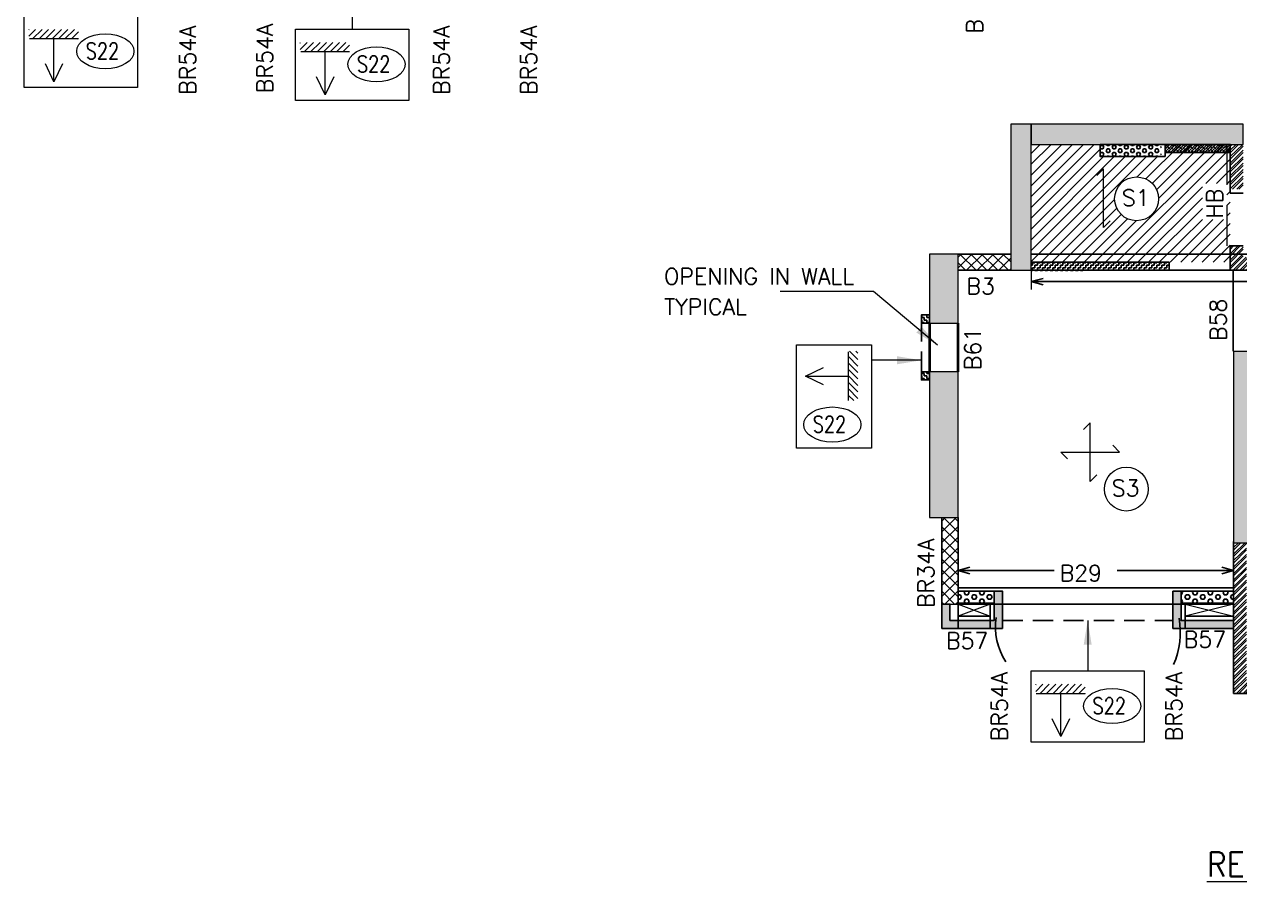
# Model space of a CAD drawing. Header units: millimetres. Extents: x 1181448 to 1317632, y -5734806 to -5633961.
# Drawn here: x 1184247 to 1199209, y -5665792 to -5655198 of the extents above; entities that cross this region are included whole.
import ezdxf

# ---------------------------------------------------------------- set-up
doc = ezdxf.new("R2010")
doc.units = ezdxf.units.MM
doc.header["$LTSCALE"] = 1000
doc.header["$MEASUREMENT"] = 0
for name, pattern in [('1', [0]), ('AUDIT_D_120904163729-0', [0]), ('DASHED', [0.75, 0.5, -0.25]), ('HIDDEN', [0.375, 0.25, -0.125]), ('T8(T9 IS SIMILAR) - TYPICAL FLOOR ELEVATION$0$AUDIT_D_120904163729-0', [0]), ('T8(T9 IS SIMILAR) - TYPICAL FLOOR ELEVATION$0$HIDDEN', [0.375, 0.25, -0.125])]:
    doc.linetypes.add(name, pattern=pattern)
doc.layers.get('0').update_dxf_attribs({"linetype": 'AUDIT_D_120904163729-0'})
for name, color, linetype in [('100 MM THK. NON-STRUCTURAL WALL', 134, 'Continuous'), ('100 MM THK. NON-STRUCTURAL WALL FOR LEDGE WALL BELOW WASHBASIN COUNTER', 47, 'Continuous'), ('150 MM THK. BLOCK WORK.', 223, 'Continuous'), ('A_dim', 1, 'Continuous'), ('S-BEAM', 20, 'Continuous'), ('SCPL-BEAMS NO.', 7, 'Continuous'), ('T8(T9 IS SIMILAR) - TYPICAL FLOOR ELEVATION$0$A-WALL-FEATURES', 6, 'T8(T9 IS SIMILAR) - TYPICAL FLOOR ELEVATION$0$AUDIT_D_120904163729-0')]:
    doc.layers.add(name, color=color, linetype=linetype)
for name, color, linetype, lineweight in [('160 THK. STRUCT WALL', 7, 'Continuous', 15), ('200 THK. NON-STRUCT WALL -1', 6, 'Continuous', 15), ('S-CUTOUT', 8, 'Continuous', 15), ('S-DRGSHEET TEXT-1', 7, 'Continuous', 18), ('S-HATCH', 8, 'Continuous', 9), ('SCPL BEAM', 20, 'Continuous', 13), ('SCPL_DIM', 9, 'Continuous', 5), ('SCPL_SLAB MARK', 72, 'Continuous', 20)]:
    doc.layers.add(name, color=color, linetype=linetype, lineweight=lineweight)
for name, color, linetype, true_color in [('160MM THK.NON-STRUCTURAL WALLS', 7, 'Continuous', 0xea7b62), ('WALL - 0.16 thk STRUCTURAL', 7, '1', 0x24ffc8), ('WALL - 0.20 thk STRUCTURAL', 7, 'Continuous', 0xa60727)]:
    doc.layers.add(name, color=color, linetype=linetype, true_color=true_color)
doc.layers.add('WALL OPENING', color=7, linetype='Continuous', lineweight=40, true_color=0xe6e600)
doc.styles.add('ROMANS', font='romans.shx', dxfattribs={"width": 0.85})
doc.styles.add('SCPL', font='romans.shx')
doc.styles.add('SCPL-2', font='romans.shx', dxfattribs={"width": 0.9})
doc.dimstyles.new('SCPL', dxfattribs={"dimscale": 0, "dimtxt": 300, "dimasz": 300, "dimexe": 100, "dimexo": 200, "dimgap": 150, "dimtad": 0, "dimdec": 0, "dimzin": 1, "dimdsep": 46, "dimtxsty": 'SCPL', "dimcen": 150, "dimclrd": 1, "dimclre": 2, "dimclrt": 5, "dimadec": 3, "dimazin": 0, "dimtfac": 1, "dimtdec": 0, "dimtofl": 0, "dimtmove": 2, "dimatfit": 3, "dimfxl": 0, "dimtolj": 1, "dimtzin": 0, "dimlwd": 15, "dimlwe": 13, "dimarcsym": 0})
doc.dimstyles.new('SCPL-DIM-150', dxfattribs={"dimscale": 100, "dimtxt": 2.25, "dimasz": 1.45, "dimexe": 1, "dimexo": 1, "dimgap": 1, "dimtad": 1, "dimdec": 0, "dimzin": 0, "dimdsep": 46, "dimtxsty": 'ROMANS', "dimblk": 'OPEN30', "dimcen": 0.09, "dimclrd": 256, "dimclre": 256, "dimclrt": 7, "dimadec": 0, "dimazin": 0, "dimtfac": 1, "dimtdec": 0, "dimtofl": 0, "dimtmove": 0, "dimatfit": 3, "dimldrblk": 'OPEN30', "dimfxl": 1, "dimtolj": 1, "dimtzin": 0, "dimarcsym": 0})
pattern_1 = [(45, (206682313.306, 159334334.52), (-39.774756442, 39.774756442), []), (45, (206682339.82, 159334334.52), (-39.774756442, 39.774756442), [])]

# ---------------------------------------------------------------- blocks, each defined once
blk = doc.blocks.new('A$C5F94338C')
at = {"layer": 'WALL - 0.16 thk STRUCTURAL', "true_color": 0x1f57ff}
h = blk.add_hatch(color=160, dxfattribs=at)
h.dxf.hatch_style = 1
h.paths.add_polyline_path([(11810, 5335), (11560, 5335), (11560, 3535), (11810, 3535)])
h = blk.add_hatch(color=160, dxfattribs=at)
h.dxf.hatch_style = 1
h.paths.add_polyline_path([(14420, 5085), (14420, 5335), (11810, 5335), (11810, 5085)])
h = blk.add_hatch(color=160, dxfattribs=at)
h.dxf.hatch_style = 1
h.paths.add_polyline_path([(14550, 2535), (14300, 2535), (14300, 180), (14550, 180)])
at = {"layer": 'WALL - 0.20 thk STRUCTURAL'}
h = blk.add_hatch(color=256, dxfattribs=at)
h.dxf.hatch_style = 1
h.paths.add_polyline_path([(10910, 3735), (10560, 3735), (10560, 2884), (10910, 2884)])
h = blk.add_hatch(color=256, dxfattribs=at)
h.dxf.hatch_style = 1
h.paths.add_polyline_path([(10910, 2284), (10560, 2284), (10560, 490), (10910, 490)])
at = {"layer": '160 THK. STRUCT WALL'}
for points in [[(11810, 5335), (11560, 5335), (11560, 3535), (11810, 3535)], [(10910, 3735), (10560, 3735), (10560, 2884), (10910, 2884)], [(14550, 2535), (14300, 2535), (14300, 180), (14550, 180)], [(10910, 2284), (10560, 2284), (10560, 490), (10910, 490)]]:
    blk.add_lwpolyline(points, close=True, dxfattribs=at)
at = {"layer": '160 THK. STRUCT WALL', "elevation": 0}
blk.add_lwpolyline([(14420, 5085), (14420, 5335), (11810, 5335), (11810, 5085)], close=True, dxfattribs=at)
blk = doc.blocks.new('HS')
at = {"linetype": 'Continuous'}
for p, q in [((-9.28, 0), (9.28, 0)), ((-9.28, 0), (-7.16, -2.12)), ((9.28, 0), (7.16, 2.12))]:
    blk.add_line(p, q, dxfattribs=at)
blk = doc.blocks.new('One WAy')
at = {"xscale": -38.94666666665216, "yscale": 38.94666666665216, "zscale": 38.94666666665216, "rotation": 270}
blk.add_blockref('HS', (0, 0), dxfattribs=at)
blk = doc.blocks.new('A$C42226032')
at = {"layer": 'SCPL_SLAB MARK'}
h = blk.add_hatch(dxfattribs=at)
h.set_pattern_fill('ANSI31', color=256, scale=0.2, angle=90)
h.set_pattern_definition([(135, (-48.789575, -510.390865), (-0.0176776695, -0.0176776695), [])])
h.paths.add_polyline_path([(-0.1372, -0.2348), (-0.1372, -0.2863), (0.1337, -0.2863), (0.1337, -0.2348)])
for p, q in [((0, 0), (0, -0.2348)), ((0, 0), (-0.0473, -0.0981)), ((0.0473, -0.0981), (0, 0)), ((0.1337, -0.2348), (-0.1337, -0.2348))]:
    blk.add_line(p, q, dxfattribs=at)
blk = doc.blocks.new('_Open30')
at = {"color": 0, "linetype": 'ByBlock', "lineweight": -2}
for p, q in [((-1, 0.27), (0, 0)), ((0, 0), (-1, -0.27)), ((0, 0), (-1, 0))]:
    blk.add_line(p, q, dxfattribs=at)
blk = doc.blocks.new('A$C9d47b38f')
at = {"layer": '100 MM THK. NON-STRUCTURAL WALL', "linetype": 'ByBlock'}
h = blk.add_hatch(dxfattribs=at)
h.set_pattern_fill('ZIGZAG', color=5, scale=250)
h.set_pattern_definition([(0, (-1211317.337, 5713184.575), (31.25, 31.25), [31.25, -31.25]), (90, (-1211286.087, 5713184.575), (-31.25, 31.25), [31.25, -31.25])])
h.paths.add_polyline_path([(-24984.6, -6798.9), (-24984.6, -6498.9), (-24884.6, -6498.9), (-24884.6, -6698.9), (-24334.6, -6698.9), (-24334.6, -6338.9), (-24234.6, -6338.9), (-24234.6, -6798.9)])
h.paths.add_polyline_path([(-21084.6, -6798.9), (-21084.6, -6498.9), (-21184.6, -6498.9), (-21184.6, -6698.9), (-21734.6, -6698.9), (-21734.6, -6338.9), (-21834.6, -6338.9), (-21834.6, -6798.9)])
h.paths.add_polyline_path([(-20459.7, -4748.9), (-20459.7, -4548.9), (-20559.7, -4548.9), (-20559.7, -4748.9)])
h.paths.add_polyline_path([(-17959.7, -4548.9), (-17959.7, -4748.9), (-18059.7, -4748.9), (-18059.7, -4548.9)])
h.paths.add_polyline_path([(-14684.5, 3245.8), (-14684.5, 3445.8), (-14784.5, 3445.8), (-14784.5, 3245.8)])
h.paths.add_polyline_path([(-17185.3, 3445.8), (-17185.3, 3245.8), (-17285.3, 3245.8), (-17285.3, 3445.8)])
h.paths.add_polyline_path([(-15574.7, 11294.9), (-15104.5, 11294.9), (-15104.5, 10834.9), (-15204.5, 10834.9), (-15204.5, 11194.9), (-15574.7, 11194.9)])
h.paths.add_polyline_path([(-13004.5, 10834.9), (-13004.5, 11294.9), (-12184.7, 11294.9), (-12184.7, 11194.9), (-12904.5, 11194.9), (-12904.5, 10834.9)])
h.paths.add_polyline_path([(-11654.8, 12094.3), (-11654.8, 12294.3), (-11554.8, 12294.3), (-11554.8, 12094.3)])
h.paths.add_polyline_path([(-9454.7, 12294.3), (-9454.7, 12094.3), (-9354.7, 12094.3), (-9354.7, 12294.3)])
h.paths.add_polyline_path([(-635.5, 12294.3), (-635.5, 12094.3), (-735.5, 12094.3), (-735.5, 12294.3)])
h.paths.add_polyline_path([(1564.7, 12094.3), (1564.7, 12294.3), (1464.7, 12294.3), (1464.7, 12094.3)])
h.paths.add_polyline_path([(2914.5, 10834.9), (2914.5, 11294.9), (2094.9, 11294.9), (2094.9, 11194.9), (2814.5, 11194.9), (2814.5, 10834.9)])
h.paths.add_polyline_path([(5484.6, 11294.9), (5014.5, 11294.9), (5014.5, 10834.9), (5114.5, 10834.9), (5114.5, 11194.9), (5484.6, 11194.9)])
h.paths.add_polyline_path([(4594.4, 3245.8), (4594.4, 3445.8), (4694.4, 3445.8), (4694.4, 3245.8)])
h.paths.add_polyline_path([(7095.2, 3445.8), (7095.2, 3245.8), (7195.2, 3245.8), (7195.2, 3445.8)])
h.paths.add_polyline_path([(10369.5, -4748.9), (10369.5, -4548.9), (10469.5, -4548.9), (10469.5, -4748.9)])
h.paths.add_polyline_path([(7869.5, -4548.9), (7869.5, -4748.9), (7969.5, -4748.9), (7969.5, -4548.9)])
h.paths.add_polyline_path([(10994.5, -6798.9), (10994.5, -6498.9), (11094.5, -6498.9), (11094.5, -6698.9), (11644.4, -6698.9), (11644.4, -6338.9), (11744.4, -6338.9), (11744.4, -6798.9)])
h.paths.add_polyline_path([(14894.4, -6798.9), (14894.4, -6498.9), (14794.4, -6498.9), (14794.4, -6698.9), (14244.4, -6698.9), (14244.4, -6338.9), (14144.4, -6338.9), (14144.4, -6798.9)])
h.paths.add_polyline_path([(5684.6, -14400.1), (5584.6, -14400.1), (5584.6, -14600.1), (5039.5, -14600.1), (5039.5, -14240.1), (4939.5, -14240.1), (4939.5, -14700.1), (5684.6, -14700.1)])
h.paths.add_polyline_path([(2839.5, -14240.1), (2739.5, -14240.1), (2739.5, -14600.1), (2094.9, -14600.1), (2094.9, -14700.1), (2839.5, -14700.1)])
h.paths.add_polyline_path([(-635.5, -15699.5), (-635.5, -15499.5), (-735.5, -15499.5), (-735.5, -15699.5)])
h.paths.add_polyline_path([(1564.7, -15499.5), (1564.7, -15699.5), (1464.7, -15699.5), (1464.7, -15499.5)])
h.paths.add_polyline_path([(-9454.7, -15699.5), (-9454.7, -15499.5), (-9354.7, -15499.5), (-9354.7, -15699.5)])
h.paths.add_polyline_path([(-11654.8, -15499.5), (-11654.8, -15699.5), (-11554.8, -15699.5), (-11554.8, -15499.5)])
h.paths.add_polyline_path([(-12929.6, -14240.1), (-12829.6, -14240.1), (-12829.6, -14600.1), (-12185.1, -14600.1), (-12185.1, -14700.1), (-12929.6, -14700.1)])
h.paths.add_polyline_path([(-15774.7, -14400.1), (-15674.7, -14400.1), (-15674.7, -14600.1), (-15129.6, -14600.1), (-15129.6, -14240.1), (-15029.6, -14240.1), (-15029.6, -14700.1), (-15774.7, -14700.1)])
h = blk.add_hatch(dxfattribs=at)
h.set_pattern_fill('ZIGZAG', color=5, scale=250)
h.set_pattern_definition([(0, (206682313.306, 159334334.518), (31.25, 31.25), [31.25, -31.25]), (90, (206682344.556, 159334334.518), (-31.25, 31.25), [31.25, -31.25])])
h.paths.add_polyline_path([(-12975.1, -10190.4), (-14675.3, -10190.4), (-14675.3, -10290.4), (-12975.1, -10290.4)])
h = blk.add_hatch(dxfattribs=at)
h.set_pattern_fill('ZIGZAG', color=5, scale=250)
h.set_pattern_definition([(270, (3513.584, -17871.007), (31.25, -31.25), [31.25, -31.25]), (0, (3513.584, -17902.257), (31.25, 31.25), [31.25, -31.25])])
h.paths.add_polyline_path([(-16025.7, -10840.3), (-16025.7, -10940.3), (-15925.3, -10940.3), (-15925.3, -10840.3)])
h.paths.add_polyline_path([(-16025.7, -11540.3), (-16025.7, -11640.3), (-15925.3, -11640.3), (-15925.3, -11540.3)])
at = {"layer": '100 MM THK. NON-STRUCTURAL WALL FOR LEDGE WALL BELOW WASHBASIN COUNTER'}
h = blk.add_hatch(dxfattribs=at)
h.set_pattern_fill('ANSI38', color=5, scale=200)
h.set_pattern_definition([(45, (-27235.268, -16184.57), (-17.67767, 17.67767), []), (135, (-27235.268, -16184.57), (-53.03301, 17.67767), [62.5, -37.5])])
h.paths.add_polyline_path([(-13025, -8740.7), (-13025, -8840.7), (-12225.1, -8840.7), (-12225.1, -8740.7)])
at = {"layer": '150 MM THK. BLOCK WORK.', "linetype": 'ByBlock'}
h = blk.add_hatch(dxfattribs=at)
h.set_pattern_fill('HEX', color=5, scale=200)
h.set_pattern_definition([(0, (-1156824.56, 5713184.22), (0, 43.3012702), [25, -50]), (120, (-1156824.56, 5713184.22), (-37.5, -21.6506351), [25, -50]), (60, (-1156799.56, 5713184.22), (-37.5, 21.6506351), [25, -50])])
h.paths.add_polyline_path([(-13075, -8890.7), (-13075, -8740.7), (-13825, -8740.7), (-13825, -8890.7)])
h = blk.add_hatch(dxfattribs=at)
h.set_pattern_fill('HEX', color=5, scale=250)
h.set_pattern_definition([(0, (-1156824.56, 5713184.22), (0, 54.12658774), [31.25, -62.5]), (120, (-1156824.56, 5713184.22), (-46.875, -27.06329387), [31.25, -62.5]), (60, (-1156793.31, 5713184.22), (-46.875, 27.06329387), [31.25, -62.5])])
h.paths.add_polyline_path([(-15129.6, -14390.4), (-15574.7, -14390.4), (-15574.7, -14240.4), (-15129.6, -14240.4)])
h.paths.add_polyline_path([(-12829.6, -14390.4), (-12184.7, -14390.4), (-12184.7, -14240.4), (-12829.6, -14240.4)])
at = {"layer": '160MM THK.NON-STRUCTURAL WALLS', "linetype": 'ByBlock'}
h = blk.add_hatch(dxfattribs=at)
h.set_pattern_fill('ANSI32', color=5, scale=150)
h.set_pattern_definition(pattern_1)
h.paths.add_polyline_path([(-12065.4, -8752.7), (-12065.3, -8740.1), (-12224.6, -8740.1), (-12224.6, -9068.6), (-12065.4, -9068.6)])
h.paths.add_polyline_path([(-12065.4, -9068.6), (-12224.6, -9068.6), (-12224.6, -9289.6), (-12065.4, -9289.6)])
h = blk.add_hatch(dxfattribs=at)
h.set_pattern_fill('ANSI32', color=5, scale=150)
h.set_pattern_definition(pattern_1)
h.paths.add_polyline_path([(-12065.3, -9990.4), (-12224.6, -9990.4), (-12224.6, -10090.4), (-12065.3, -10090.4)])
h.paths.add_polyline_path([(-10875.1, -10090.3), (-11034.7, -10090.3), (-11034.7, -10130.4), (-12065.1, -10130.4), (-12065.1, -10090.4), (-12065.3, -10090.4), (-12065.3, -10090.4), (-12065.3, -10090.4), (-12224.6, -10090.4), (-12224.6, -10289.6), (-12224.3, -10289.6), (-10875.1, -10289.6)])
h.paths.add_polyline_path([(-10875.1, -9990.4), (-11034.7, -9990.4), (-11034.7, -10090.3), (-10875.1, -10090.3)])
h = blk.add_hatch(dxfattribs=at)
h.set_pattern_fill('ANSI32', color=5, scale=150)
h.set_pattern_definition(pattern_1)
h.paths.add_polyline_path([(-12025.1, -13645.3), (-12184.4, -13645.3), (-12184.4, -14240.4), (-12185.1, -14240.4), (-12185.1, -14389.1), (-12184.7, -14389.1), (-12184.7, -15499.4), (-11985.1, -15499.4), (-11985.1, -15499.4), (-11985.1, -15340.4), (-12025.1, -15340.4)])
h.paths.add_polyline_path([(-11554.7, -15340.4), (-11985.1, -15340.4), (-11985.1, -15499.4), (-11654.8, -15499.4), (-11654.8, -15498.7), (-11554.7, -15498.7)])
at = {"layer": '200 THK. NON-STRUCT WALL -1', "linetype": 'ByBlock'}
h = blk.add_hatch(dxfattribs=at)
h.set_pattern_fill('ANSI37', color=5, scale=750)
h.set_pattern_definition([(45, (-27235.27, -16184.57), (-66.29126, 66.29126), []), (135, (-27235.27, -16184.57), (-66.29126, -66.29126), [])])
h.paths.add_polyline_path([(-15575.1, -14400.6), (-15775.1, -14400.6), (-15775.1, -13335.3), (-15575.1, -13335.3)])
h.paths.add_polyline_path([(-15575.1, -10290), (-14925.3, -10290), (-14925.3, -10090), (-15575.1, -10090)])
h.paths.add_polyline_path([(-8825.1, -15500), (-8625.1, -15500), (-8625.1, -13825.3), (-8825.1, -13825.3)])
at = {"layer": 'S-HATCH'}
h = blk.add_hatch(dxfattribs=at)
h.set_pattern_fill('ANSI31', color=5, scale=750)
h.set_pattern_definition([(45, (206682313.31, 159334334.52), (-66.291260736, 66.291260736), [])])
edge = h.paths.add_edge_path(flags=16)
edge.add_arc((-13377.9, -9410.2), 269.9, 0, 360)
h.paths.add_polyline_path([(-13580.2, -9546.8), (-13213.6, -9546.8), (-13213.6, -9246.8), (-13580.2, -9246.8)], flags=0)
h.paths.add_polyline_path([(-12267.1, -9666.1), (-12267.1, -9223.3), (-12567.1, -9223.3), (-12567.1, -9666.1)], flags=16)
h.paths.add_polyline_path([(-12225.1, -8739.9), (-14675.3, -8739.9), (-14675.3, -10190.4), (-12225.1, -10190.4)])
h.paths.add_polyline_path([(-13025, -8740.7), (-13025, -8890.7), (-13825, -8890.7), (-13825, -8740.7)], flags=16)
at = {"layer": '100 MM THK. NON-STRUCTURAL WALL', "color": 5, "linetype": 'ByBlock'}
for p, q in [((-14675.3, -10290.4, 0.2), (-12975.1, -10290.4, 0.2)), ((-14675.1, -10190.4, 0.2), (-12975.1, -10190.4, 0.2)), ((-12975.1, -10290.4, 0.2), (-12975.1, -10190.4, 0.2))]:
    blk.add_line(p, q, dxfattribs=at)
at = {"layer": '100 MM THK. NON-STRUCTURAL WALL', "color": 5, "linetype": 'ByBlock', "elevation": 0.2}
for points in [[(-16025.7, -10840.3), (-16025.7, -10940.3), (-15925.3, -10940.3), (-15925.3, -10840.3)], [(-16025.7, -11540.3), (-16025.7, -11640.3), (-15925.3, -11640.3), (-15925.3, -11540.3)], [(-15774.7, -14400.1), (-15674.7, -14400.1), (-15674.7, -14600.1), (-15129.6, -14600.1), (-15129.6, -14240.1), (-15029.6, -14240.1), (-15029.6, -14700.1), (-15774.7, -14700.1)], [(-12929.6, -14240.1), (-12829.6, -14240.1), (-12829.6, -14600.1), (-12185.1, -14600.1), (-12185.1, -14700.1), (-12929.6, -14700.1)]]:
    blk.add_lwpolyline(points, close=True, dxfattribs=at)
at = {"layer": '100 MM THK. NON-STRUCTURAL WALL FOR LEDGE WALL BELOW WASHBASIN COUNTER', "color": 5, "elevation": 0.2}
blk.add_lwpolyline([(-13025, -8740.7), (-12225.1, -8740.7), (-12225.1, -8840.7), (-13025, -8840.7)], close=True, dxfattribs=at)
at = {"layer": '150 MM THK. BLOCK WORK.', "color": 5, "linetype": 'ByBlock'}
for p, q in [((-15575.1, -14240.4, 0.5), (-15129.6, -14240.4, -0.2)), ((-15129.6, -14240.4, -0.2), (-15129.6, -14390.4, -0.2)), ((-12829.6, -14240.4, -0.2), (-12184.7, -14240.4, -0.2)), ((-12829.6, -14240.4, -0.2), (-12829.6, -14390.4, -0.2)), ((-15575, -14390.4, 0.5), (-15129.6, -14390.4, -0.2)), ((-12829.6, -14390.4, -0.2), (-12184.7, -14390.4, -0.2))]:
    blk.add_line(p, q, dxfattribs=at)
at = {"layer": '150 MM THK. BLOCK WORK.', "color": 5, "elevation": 0.2}
blk.add_lwpolyline([(-13025, -8890.7), (-13025, -8740.7), (-13825, -8740.7), (-13825, -8890.7)], close=True, dxfattribs=at)
at = {"layer": '160MM THK.NON-STRUCTURAL WALLS', "color": 5, "linetype": 'ByBlock'}
for p, q in [((-12225.1, -9340.4, 0.2), (-12225.1, -8740.4, 0.2)), ((-12065.1, -9340.4, 0.2), (-12225.1, -9340.4, 0.2)), ((-12225.1, -10290.4, 0.2), (-12225.1, -9990.4, 0.2)), ((-12065.1, -9990.4, 0.2), (-12225.1, -9990.4, 0.2)), ((-12225.1, -10290.4, 0.2), (-10875.1, -10290.4, 0.2)), ((-12185.1, -14240.4, -0.2), (-12185.1, -13645.3, 0.2)), ((-12185.1, -15500.4, 0.2), (-12185.1, -13645.3, 0.2)), ((-12185.1, -15500.4, 0.2), (-11554.7, -15500.4, 0.2))]:
    blk.add_line(p, q, dxfattribs=at)
at = {"layer": '200 THK. NON-STRUCT WALL -1', "color": 5, "linetype": 'ByBlock'}
for p, q in [((-15575.1, -10090.4, 0.2), (-14925.3, -10090.4, 0.2)), ((-15575.1, -10290.4, 0.2), (-14925.1, -10290.4, 0.2)), ((-15775, -14400.4, 0.5), (-15775.1, -13335.6, 0.9)), ((-15575, -14400.4, 0.5), (-15574.9, -13335.3, 0.2)), ((-15775, -14400.4, 0.5), (-15575, -14400.4, 0.5))]:
    blk.add_line(p, q, dxfattribs=at)
at = {"layer": 'S-BEAM', "color": 5}
for p, q in [((-14925.4, -10089.4, 0.2), (-15575.7, -10089.5, 0.1)), ((-14675.1, -10090.4, 0.2), (-8625.5, -10090.3, 0.3)), ((-14925.4, -10289.4, 0.2), (-15575.7, -10289.5, 0.1)), ((-14675.3, -10290.4, 0.2), (-8625.7, -10290.3, 0.2)), ((-12186.8, -10290.4, 0.3), (-12186.8, -11286.9, 0.2)), ((-15774.9, -13334.7, 0.3), (-15774.8, -14700.3, 0.3)), ((-15574.9, -13334.7, 0.3), (-15574.9, -14700.3, 0.3)), ((-12185.1, -13627.3, 0.3), (-12185.1, -15499.4, 0.2)), ((-15575.6, -14200.3, 0.2), (-12185.1, -14200.4, 0.2)), ((-15575.6, -14400.3, 0.2), (-12190.4, -14400.4, 0.2)), ((-15179.4, -14400.3, 0.3), (-15179.4, -14700.3, 0.3)), ((-15029.4, -14400.3, 0.3), (-15029.4, -14700.3, 0.3)), ((-12929.8, -14400.3, 0.3), (-12929.8, -14700.3, 0.3)), ((-12779.8, -14400.3, 0.3), (-12779.8, -14700.3, 0.3)), ((-12185.1, -14400.3, 0.3), (-12185.1, -14700.3, 0.3)), ((-15574.9, -14550.3, 0.3), (-15179.4, -14550.3, 0.3)), ((-12779.8, -14550.3, 0.3), (-12185.1, -14550.3, 0.3)), ((-15574.9, -14700.3, 0.3), (-15774.9, -14700.3, 0.3)), ((-15574.9, -14700.3, 0.3), (-15029.4, -14700.3, 0.3)), ((-12929.8, -14700.3, 0.3), (-12185.1, -14700.3, 0.3)), ((-11985.1, -15499.4, 0.2), (-12185.1, -15499.4, 0.2))]:
    blk.add_line(p, q, dxfattribs=at)
for centre, radius, start, end in [((-14350.6, -14685.5, 0.5), 764.5, 170.8691, 213.70866), ((-13826.1, -14746.3, 0.5), 986.8, 336.20648, 10.14627)]:
    blk.add_arc(centre, radius, start, end, dxfattribs=at)
at = {"layer": 'S-CUTOUT', "color": 5, "linetype": 'HIDDEN', "ltscale": 500}
for p, q in [((-15574.9, -14399.7, 0.3), (-15179.4, -14550.3, 0.3)), ((-15179.4, -14400.3, 0.3), (-15574.9, -14550.3, 0.3)), ((-12779.8, -14400.3, 0.3), (-12185, -14550.3, 0.1)), ((-12185, -14400.3, 0.1), (-12779.8, -14550.3, 0.3))]:
    blk.add_line(p, q, dxfattribs=at)
at = {"layer": 'SCPL BEAM', "color": 5, "linetype": 'HIDDEN', "ltscale": 2}
blk.add_line((-12265.4, -8737.8, 0.3), (-12265.3, -10090.4, -0.1), dxfattribs=at)
at = {"layer": 'SCPL_DIM', "color": 5}
for p, q in [((-14675.4, -10293.3, 0.2), (-14675.4, -10526.7, 0.2)), ((-14675.3, -10290.4, 0.2), (-14675.3, -10290.3, 0.2))]:
    blk.add_line(p, q, dxfattribs=at)
at = {"layer": 'SCPL_SLAB MARK', "color": 5}
for points, elevation in [([(-27070.1, -7159), (-25676.5, -7159), (-25676.5, -8039.7), (-27070.1, -8039.7)], 0.3), ([(-23731.5, -7319.6), (-22337.8, -7319.6), (-22337.8, -8200.3), (-23731.5, -8200.3)], 0.2), ([(-17566.2, -11207.6), (-16640.3, -11207.6), (-16640.3, -12478.8), (-17566.2, -12478.8)], 2.7), ([(-14676.4, -15220.8), (-13282.8, -15220.8), (-13282.8, -16101.4), (-14676.4, -16101.4)], 0.3)]:
    blk.add_lwpolyline(points, close=True, dxfattribs=dict(at, elevation=elevation))
for centre in [(-13377.9, -9410.2, 0.8), (-13504, -12983.9, 0.2)]:
    blk.add_circle(centre, 269.9, dxfattribs=at)
for centre in [(-26072.7, -7593.2, -2.1), (-22734.1, -7753.8, -2.2), (-17122.8, -12189.2, 2.7), (-13679, -15654.9, -2.1)]:
    blk.add_ellipse(centre, major_axis=(-352.4, 0), ratio=0.6128916, start_param=-1.5707963, end_param=4.712389, dxfattribs=at)
at = {"layer": 'T8(T9 IS SIMILAR) - TYPICAL FLOOR ELEVATION$0$A-WALL-FEATURES', "color": 5, "linetype": 'T8(T9 IS SIMILAR) - TYPICAL FLOOR ELEVATION$0$HIDDEN'}
for p, q in [((-16025.7, -11540.3, 0.1), (-16025.7, -10940.3, 0.2)), ((-15029.4, -14600.3, 0.3), (-12929.8, -14600.3, 0.3))]:
    blk.add_line(p, q, dxfattribs=at)
at = {"layer": 'T8(T9 IS SIMILAR) - TYPICAL FLOOR ELEVATION$0$A-WALL-FEATURES', "color": 5, "linetype": 'ByBlock'}
for points, elevation in [([(-15925.3, -10840.3), (-16025.7, -10840.3), (-16025.7, -10940.3), (-15925.3, -10940.3)], 0.2), ([(-15925.3, -11540.3), (-16025.7, -11540.3), (-16025.7, -11640.3), (-15925.3, -11640.3)], 0.1)]:
    blk.add_lwpolyline(points, close=True, dxfattribs=dict(at, elevation=elevation))
at = {"layer": 'WALL OPENING', "color": 5, "linetype": 'DASHED', "ltscale": 150}
for p, q in [((-15925.3, -10941.1, 0.2), (-15925.3, -11541.1, 0.2)), ((-15575.3, -11541.1, 0.2), (-15575.4, -10941.1, 0.2))]:
    blk.add_line(p, q, dxfattribs=at)
at = {"layer": '160 THK. STRUCT WALL', "color": 5}
blk.add_blockref('A$C5F94338C', (-26485.3, -13825.3, 0.2), dxfattribs=at)
at = {"layer": 'SCPL_SLAB MARK', "color": 5, "xscale": -2251.770066891658, "yscale": 2251.770066891658, "zscale": 2251.770066891658}
for p, rotation in [((-26704.5, -7970.4, -2.1), 180.0012183231945), ((-23365.8, -8131, -2.2), 180.0012183231945), ((-17453.7, -11594.2, 0.3), 90.0012183231945), ((-14310.8, -16032.1, -2.1), 180.0012183231945)]:
    blk.add_blockref('A$C42226032', p, dxfattribs=dict(at, rotation=rotation))
at = {"layer": 'SCPL_SLAB MARK', "color": 5, "xscale": -1}
for p in [(-13785.8, -9400.5, 0.8), (-13950.2, -12527.6, 0.2)]:
    blk.add_blockref('One WAy', p, dxfattribs=at)
at = {"layer": 'SCPL_SLAB MARK', "color": 5, "xscale": -1, "rotation": 270}
blk.add_blockref('One WAy', (-13950.2, -12527.6, 0.2), dxfattribs=at)
at = {"layer": 'S-DRGSHEET TEXT-1', "color": 5, "style": 'SCPL-2', "width": 0.9}
blk.add_text('%%UREFUGE FLOORS CEILING SLAB BEAM LAYOUT (G.A.)', height=300, dxfattribs=at).set_placement((-12511.4, -17754.4, 0.2))
at = {"layer": 'SCPL-BEAMS NO.', "color": 5, "style": 'SCPL'}
for s, p in [('BR54A', (-15271.8, -7377.3, 0.5)), ('BR54A', (-24958.7, -8130.8, 0.5)), ('BR54A', (-24009.4, -8109.7, 0.8)), ('BR54A', (-21834.3, -8131.2, 0.8)), ('BR54A', (-20761.1, -8131.2, 0.5)), ('HB', (-12317.1, -9654.2, 0.2)), ('B58', (-12272.8, -11161.3, -0.4)), ('B61', (-15295.1, -11519.9, -0.6)), ('BR34A', (-15870.5, -14449, -0.4)), ('BR54A', (-14967, -16090.2, 0.5)), ('BR54A', (-12817.8, -16089.5, 0.5))]:
    blk.add_text(s, height=200, rotation=90, dxfattribs=at).set_placement(p)
for s, p in [('OPENING IN WALL', (-19194, -10465.1, 0.7)), ('B3', (-15472.4, -10585.8, 0.7)), ('TYPICAL', (-19194, -10840.3, 0.7)), ('B29', (-14325.7, -14119.2, -0.9)), ('B57', (-15724.6, -14950.3, 0.3)), ('B57', (-12797.5, -14934.3, 0.3))]:
    blk.add_text(s, height=200, dxfattribs=at).set_placement(p)
at = {"layer": 'SCPL_SLAB MARK', "color": 5, "style": 'SCPL', "width": 0.8}
for p in [(-26313.6, -7689.5, -2.1), (-22975, -7850.1, -2.2), (-17363.7, -12285.5, 2.7), (-13919.9, -15751.2, -2.1)]:
    blk.add_text('S22', height=200, dxfattribs=at).set_placement(p)
at = {"layer": 'SCPL_SLAB MARK', "color": 5, "style": 'SCPL'}
for s, p in [('S1', (-13558.8, -9496.8, 0.8)), ('S3', (-13685, -13070.5, 0.2))]:
    blk.add_text(s, height=200, dxfattribs=at).set_placement(p)
at = {"layer": 'S-BEAM', "color": 5}
for points, override in [([(-23034.6, -6699.6, 0.2), (-23034.6, -7319.6, 0.2)], {"dimscale": 1}), ([(-15826.7, -11212.4, 0.3), (-16617.3, -10550.7, 0.3), (-17766.6, -10550.7, 0.3)], {"dimscale": 1, "dimfxlon": 1, "dimtfill": 1, "dimarcsym": 1}), ([(-16025.8, -11397.9, 0.2), (-16637.1, -11397.9, 0.2)], {"dimscale": 1, "dimfxlon": 1, "dimtfill": 1, "dimarcsym": 1}), ([(-13979.6, -14600.7, 0.3), (-13979.6, -15220.8, 0.3)], {"dimscale": 1})]:
    blk.add_leader(points, dimstyle='SCPL', override=override, dxfattribs=at)
at = {"layer": 'SCPL_DIM', "color": 5}
for points in [[(-14674.1, -10429.2, 0.2), (-11783.6, -10429.2, 0.2)], [(-15575.3, -13986.4, 0.2), (-14394.1, -13986.4, 0.2)], [(-12185.3, -13986.4, 0.2), (-13614.8, -13986.4, 0.2)]]:
    blk.add_leader(points, dimstyle='SCPL-DIM-150', override={"dimgap": 1, "dimtad": 0, "dimfxl": 150, "dimtfill": 1}, dxfattribs=at)

msp = doc.modelspace()

# ---------------------------------------------------------------- block references
at = {"layer": 'A_dim', "linetype": 'ByBlock'}
msp.add_blockref('A$C9d47b38f', (1211317, -5647937, 0), dxfattribs=at)

doc.saveas('drawing.dxf')
